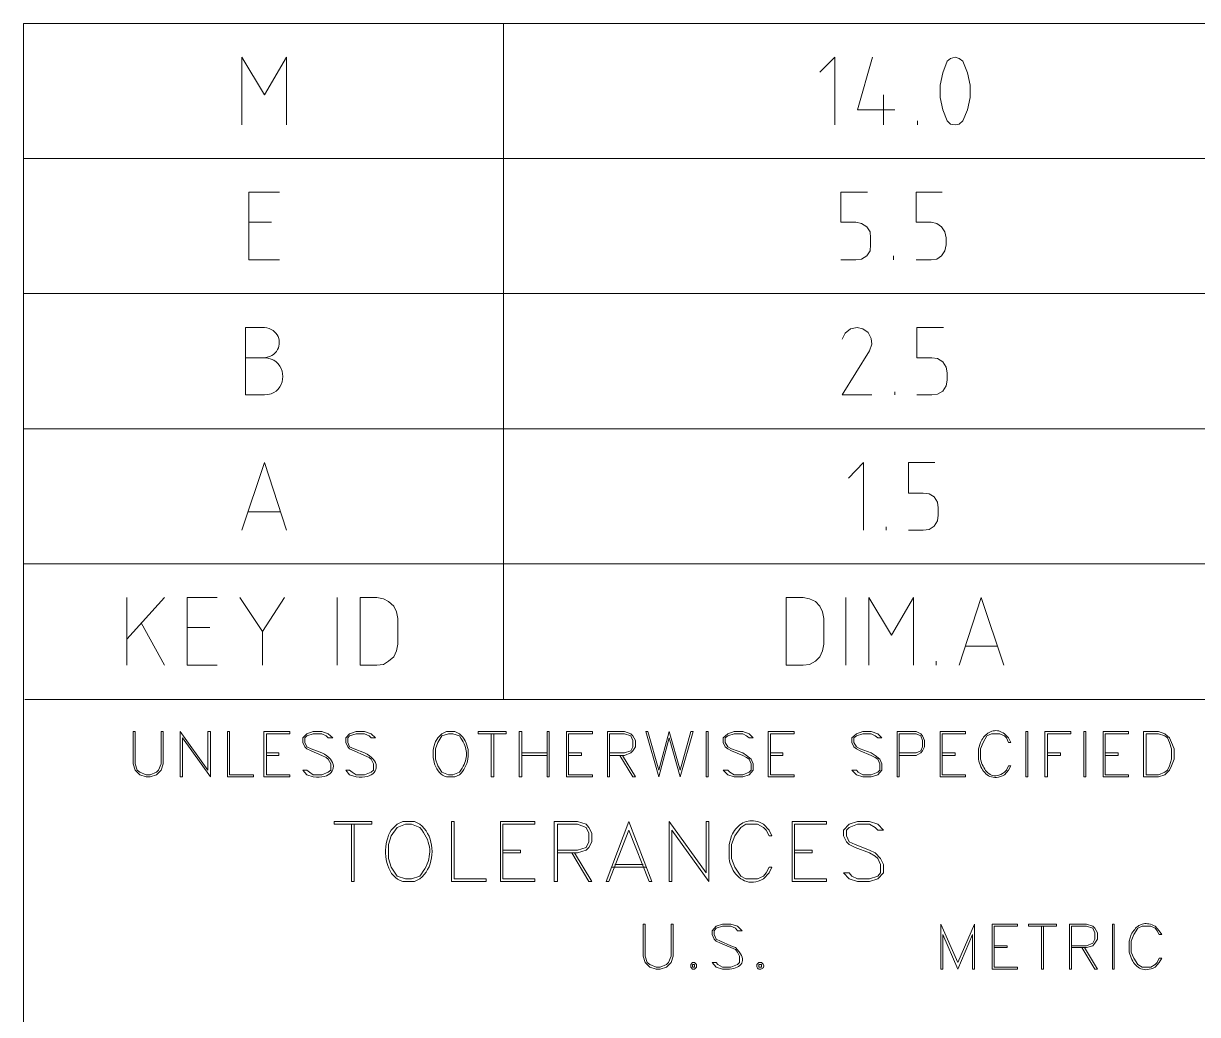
# Model space of a CAD drawing. Header units: inches. Extents: x 0 to 139, y 0 to 117.
# Drawn here: x 64 to 73.77, y 11.14 to 19.39 of the extents above; entities that cross this region are included whole.
import ezdxf

# ---------------------------------------------------------------- set-up
doc = ezdxf.new("R2010")
doc.units = ezdxf.units.IN
doc.header["$MEASUREMENT"] = 0
doc.layers.add('Color-7-Line_Weight-20', color=7, linetype='Continuous', lineweight=20)

msp = doc.modelspace()

# ---------------------------------------------------------------- linework, layer by layer
at = {"layer": 'Color-7-Line_Weight-20', "linetype": 'Continuous'}
for p, q in [((67.9958, 13.7603), (67.9958, 19.3888)), ((71.1588, 18.794), (71.1588, 18.5453)), ((71.44, 18.5453), (71.44, 18.5777)), ((103.1238, 18.2641), (64.0002, 18.2641)), ((66.0656, 17.7343), (65.8764, 17.7343)), ((71.2399, 17.4207), (71.2399, 17.4531)), ((80.9992, 17.1395), (64.0002, 17.1395)), ((71.2507, 16.2961), (71.2507, 16.3231)), ((80.9992, 16.0149), (64.0002, 16.0149)), ((66.1359, 15.3229), (65.871, 15.3229)), ((71.1804, 15.1715), (71.1804, 15.1985)), ((103.1238, 14.8903), (64.0002, 14.8903)), ((64.8599, 14.0468), (64.8599, 14.6092)), ((65.1735, 14.6092), (64.8599, 14.2631)), ((65.9899, 14.328), (66.1737, 14.6092)), ((66.6117, 14.0468), (66.6117, 14.6092)), ((70.8452, 14.0468), (70.8452, 14.6092)), ((64.9788, 14.3983), (65.1735, 14.0468)), ((65.552, 14.3604), (65.3627, 14.3604)), ((72.105, 14.2036), (71.8401, 14.2036)), ((71.5968, 14.0468), (71.5968, 14.0793)), ((103.1238, 13.7603), (64.011, 13.7603)), ((68.1472, 13.3169), (68.3581, 13.3169)), ((68.1472, 13.2953), (68.3581, 13.2953)), ((68.8934, 12.3653), (69.1799, 12.3653)), ((68.9204, 12.387), (69.1583, 12.387))]:
    msp.add_line(p, q, dxfattribs=at)
for points in [[(103.1238, 19.3888), (64.0002, 19.3888), (64.0002, 13.7603), (64.0002, 1.7464)], [(66.19, 18.5453), (66.19, 19.1076), (66.0061, 18.794), (65.8169, 19.1076), (65.8169, 18.5453)], [(70.7533, 18.5453), (70.7533, 19.1076), (70.6289, 18.9832)], [(71.2507, 18.6697), (70.9425, 18.6697), (71.0669, 19.1076)], [(66.1305, 17.983), (65.8764, 17.983), (65.8764, 17.4207), (66.1305, 17.4207)], [(71.0236, 17.983), (70.802, 17.983), (70.802, 17.7343), (70.9263, 17.7343), (70.975, 17.7235), (71.0182, 17.6964), (71.0453, 17.6532), (71.0507, 17.6045), (71.0507, 17.545), (71.0453, 17.4964), (71.0182, 17.4531), (70.975, 17.4261), (70.9263, 17.4207), (70.802, 17.4207)], [(71.6454, 17.983), (71.4291, 17.983), (71.4291, 17.7343), (71.5535, 17.7343), (71.6022, 17.7235), (71.64, 17.6964), (71.667, 17.6532), (71.6779, 17.6045), (71.6779, 17.545), (71.667, 17.4964), (71.64, 17.4531), (71.6022, 17.4261), (71.5535, 17.4207), (71.4291, 17.4207)], [(65.8493, 16.6043), (66.0061, 16.6043), (66.0494, 16.6151), (66.067, 16.6238), (66.0823, 16.6342), (66.0955, 16.6461), (66.1064, 16.6592), (66.1152, 16.6733), (66.1219, 16.6882), (66.1264, 16.7036), (66.1289, 16.7195), (66.1293, 16.7354), (66.1277, 16.7513), (66.1241, 16.7669), (66.1185, 16.782), (66.111, 16.7964), (66.1015, 16.8098), (66.0902, 16.8221), (66.077, 16.833), (66.062, 16.8423), (66.0451, 16.8497), (66.0265, 16.8552), (66.0061, 16.8584), (65.8493, 16.8584), (65.8493, 16.2961), (66.0061, 16.2961), (66.035, 16.2987), (66.0608, 16.3053), (66.0836, 16.3155), (66.1033, 16.3289), (66.12, 16.345), (66.1337, 16.3634), (66.1443, 16.3835), (66.1519, 16.405), (66.1565, 16.4274), (66.158, 16.4502), (66.1565, 16.473), (66.1519, 16.4954), (66.1443, 16.5169), (66.1337, 16.537), (66.12, 16.5554), (66.1033, 16.5714), (66.0836, 16.5848), (66.0608, 16.595), (66.035, 16.6017), (66.0061, 16.6043)], [(71.0615, 16.2961), (70.8128, 16.2961), (71.0399, 16.6637), (71.0615, 16.7178), (71.0561, 16.7665), (71.029, 16.8151), (70.9858, 16.8476), (70.9371, 16.8584), (70.8831, 16.8476), (70.8398, 16.8097), (70.8128, 16.7611)], [(71.6562, 16.8584), (71.4345, 16.8584), (71.4345, 16.6043), (71.5589, 16.6043), (71.6076, 16.5989), (71.6508, 16.5718), (71.6779, 16.5286), (71.6887, 16.4799), (71.6887, 16.4204), (71.6779, 16.3718), (71.6508, 16.3285), (71.6076, 16.3015), (71.5589, 16.2961), (71.4345, 16.2961)], [(66.19, 15.1715), (66.0061, 15.7338), (65.8169, 15.1715)], [(70.9912, 15.1715), (70.9912, 15.7338), (70.8668, 15.604)], [(71.5859, 15.7338), (71.3643, 15.7338), (71.3643, 15.4796), (71.4886, 15.4796), (71.5373, 15.4742), (71.5805, 15.4472), (71.6076, 15.404), (71.613, 15.3553), (71.613, 15.2958), (71.6076, 15.2472), (71.5805, 15.2039), (71.5373, 15.1769), (71.4886, 15.1715), (71.3643, 15.1715)], [(65.6114, 14.6092), (65.3627, 14.6092), (65.3627, 14.0468), (65.6114, 14.0468)], [(65.9899, 14.0468), (65.9899, 14.328), (65.8007, 14.6092)], [(71.4075, 14.0468), (71.4075, 14.6092), (71.2237, 14.2956), (71.0344, 14.6092), (71.0344, 14.0468)], [(72.1591, 14.0468), (71.9698, 14.6092), (71.786, 14.0468)], [(68.8771, 13.2953), (69.0015, 13.2953), (69.0556, 13.3169), (69.0718, 13.3332), (69.0934, 13.3656), (69.0934, 13.4197), (69.0718, 13.4575), (69.0556, 13.4737), (69.0015, 13.4954), (68.8609, 13.4954), (68.8609, 13.1169), (68.8771, 13.1169), (68.8771, 13.4737), (69.0015, 13.4737), (69.0556, 13.4575), (69.0718, 13.4197), (69.0718, 13.3656), (69.0556, 13.3332), (69.0015, 13.3169), (68.8771, 13.3169)], [(71.2886, 13.2953), (71.4291, 13.2953), (71.467, 13.3169), (71.4832, 13.3332), (71.4994, 13.3656), (71.4994, 13.4197), (71.4832, 13.4575), (71.467, 13.4737), (71.4291, 13.4954), (71.2723, 13.4954), (71.2723, 13.1169), (71.2886, 13.1169), (71.2886, 13.4737), (71.4291, 13.4737), (71.467, 13.4575), (71.4832, 13.4197), (71.4832, 13.3656), (71.467, 13.3332), (71.4291, 13.3169), (71.2886, 13.3169)], [(67.9147, 13.4737), (67.9147, 13.1169), (67.8931, 13.1169), (67.8931, 13.4737)], [(66.0223, 13.2953), (66.1251, 13.2953), (66.1251, 13.3169), (66.0223, 13.3169)], [(68.5365, 13.2953), (68.6446, 13.2953), (68.6446, 13.3169), (68.5365, 13.3169)], [(68.9853, 13.2953), (69.0934, 13.1169), (69.0718, 13.1169), (68.9636, 13.2953)], [(70.218, 13.2953), (70.3207, 13.2953), (70.3207, 13.3169), (70.218, 13.3169)], [(71.6454, 13.2953), (71.7535, 13.2953), (71.7535, 13.3169), (71.6454, 13.3169)], [(72.5213, 13.2953), (72.6294, 13.2953), (72.6294, 13.3169), (72.5213, 13.3169)], [(73.0025, 13.2953), (73.1107, 13.2953), (73.1107, 13.3169), (73.0025, 13.3169)], [(66.7523, 12.7222), (66.7523, 12.2464), (66.7306, 12.2464), (66.7306, 12.7222)], [(68.4446, 12.4843), (68.6122, 12.4843), (68.6825, 12.5059), (68.7041, 12.5275), (68.7311, 12.5762), (68.7311, 12.6465), (68.7041, 12.6951), (68.6825, 12.7222), (68.6122, 12.7438), (68.4176, 12.7438), (68.4176, 12.2464), (68.4446, 12.2464), (68.4446, 12.7222), (68.6122, 12.7222), (68.6825, 12.6951), (68.7041, 12.6465), (68.7041, 12.5762), (68.6825, 12.5275), (68.6122, 12.5059), (68.4446, 12.5059)], [(67.9904, 12.4843), (68.1364, 12.4843), (68.1364, 12.5059), (67.9904, 12.5059)], [(68.5852, 12.4843), (68.7311, 12.2464), (68.7041, 12.2464), (68.5635, 12.4843)], [(70.4181, 12.4843), (70.5641, 12.4843), (70.5641, 12.5059), (70.4181, 12.5059)], [(72.4889, 11.8733), (72.4889, 11.5165), (72.4727, 11.5165), (72.4727, 11.8733)], [(72.7214, 11.6949), (72.8457, 11.6949), (72.8998, 11.7111), (72.916, 11.7327), (72.9376, 11.7652), (72.9376, 11.8192), (72.916, 11.8571), (72.8998, 11.8733), (72.8457, 11.8895), (72.7051, 11.8895), (72.7051, 11.5165), (72.7214, 11.5165), (72.7214, 11.8733), (72.8457, 11.8733), (72.8998, 11.8571), (72.916, 11.8192), (72.916, 11.7652), (72.8998, 11.7327), (72.8457, 11.7111), (72.7214, 11.7111)], [(72.078, 11.6949), (72.1861, 11.6949), (72.1861, 11.7111), (72.078, 11.7111)], [(72.8295, 11.6949), (72.9376, 11.5165), (72.916, 11.5165), (72.8079, 11.6949)]]:
    msp.add_lwpolyline(points, dxfattribs=at)
for points in [[(71.6292, 18.8751), (71.6292, 18.7724), (71.6508, 18.6697), (71.6887, 18.5777), (71.7157, 18.5507), (71.7535, 18.5453), (71.786, 18.5507), (71.8184, 18.5777), (71.8563, 18.6697), (71.8779, 18.7724), (71.8779, 18.8751), (71.8563, 18.9778), (71.8184, 19.0752), (71.786, 19.0968), (71.7535, 19.1076), (71.7157, 19.0968), (71.6887, 19.0752), (71.6508, 18.9778)], [(66.8009, 14.0468), (66.9415, 14.0468), (66.9956, 14.0523), (67.0388, 14.0793), (67.0821, 14.1171), (67.1037, 14.1658), (67.1145, 14.2199), (67.1145, 14.4361), (67.1037, 14.4902), (67.0821, 14.5389), (67.0388, 14.5767), (66.9956, 14.5983), (66.9415, 14.6092), (66.8009, 14.6092)], [(70.3478, 14.0468), (70.4884, 14.0468), (70.5424, 14.0523), (70.5911, 14.0793), (70.6289, 14.1171), (70.6506, 14.1658), (70.6614, 14.2199), (70.6614, 14.4361), (70.6506, 14.4902), (70.6289, 14.5389), (70.5911, 14.5767), (70.5424, 14.5983), (70.4884, 14.6092), (70.3478, 14.6092)], [(64.914, 13.225), (64.9302, 13.1709), (64.968, 13.1331), (65.0221, 13.1169), (65.0545, 13.1169), (65.1086, 13.1331), (65.1464, 13.1709), (65.1627, 13.225), (65.1627, 13.4954), (65.1464, 13.4954), (65.1464, 13.225), (65.1248, 13.1709), (65.1086, 13.1547), (65.0545, 13.1331), (65.0221, 13.1331), (64.968, 13.1547), (64.9464, 13.1709), (64.9302, 13.225), (64.9302, 13.4954), (64.914, 13.4954)], [(65.3032, 13.1169), (65.3249, 13.1169), (65.3249, 13.4413), (65.5574, 13.1169), (65.5574, 13.4954), (65.5357, 13.4954), (65.5357, 13.1709), (65.3032, 13.4954)], [(65.6979, 13.1169), (65.6979, 13.4954), (65.7142, 13.4954), (65.7142, 13.1331), (65.9142, 13.1331), (65.9142, 13.1169)], [(66.0007, 13.1169), (66.217, 13.1169), (66.217, 13.1331), (66.0223, 13.1331), (66.0223, 13.4737), (66.217, 13.4737), (66.217, 13.4954), (66.0007, 13.4954)], [(66.3251, 13.4413), (66.3251, 13.4034), (66.3413, 13.3656), (66.3576, 13.3494), (66.3954, 13.3332), (66.4819, 13.2953), (66.5198, 13.2791), (66.536, 13.2629), (66.5576, 13.225), (66.5576, 13.1709), (66.536, 13.1547), (66.4819, 13.1331), (66.4116, 13.1331), (66.3792, 13.1547), (66.3576, 13.1709), (66.3251, 13.1709), (66.3576, 13.1331), (66.4116, 13.1169), (66.4376, 13.1141), (66.4616, 13.1138), (66.4836, 13.1158), (66.5035, 13.1199), (66.5212, 13.1259), (66.5367, 13.1337), (66.5499, 13.143), (66.5608, 13.1537), (66.5692, 13.1654), (66.5751, 13.1782), (66.5784, 13.1918), (66.5791, 13.2059), (66.5771, 13.2204), (66.5724, 13.2351), (66.5648, 13.2498), (66.5543, 13.2644), (66.5408, 13.2785), (66.5243, 13.2922), (66.5047, 13.305), (66.4819, 13.3169), (66.3954, 13.3494), (66.3576, 13.3656), (66.3413, 13.4034), (66.3413, 13.4413), (66.3576, 13.4575), (66.4116, 13.4737), (66.4819, 13.4737), (66.5198, 13.4575), (66.536, 13.4413), (66.5738, 13.4413), (66.536, 13.4737), (66.4819, 13.4954), (66.4116, 13.4954), (66.3576, 13.4737)], [(66.682, 13.4413), (66.682, 13.4034), (66.6982, 13.3656), (66.7144, 13.3494), (66.7523, 13.3332), (66.8388, 13.2953), (66.8766, 13.2791), (66.8928, 13.2629), (66.9145, 13.225), (66.9145, 13.1709), (66.8928, 13.1547), (66.8388, 13.1331), (66.7685, 13.1331), (66.736, 13.1547), (66.7144, 13.1709), (66.682, 13.1709), (66.7144, 13.1331), (66.7685, 13.1169), (66.7945, 13.1141), (66.8185, 13.1138), (66.8405, 13.1158), (66.8604, 13.1199), (66.8781, 13.1259), (66.8936, 13.1337), (66.9068, 13.143), (66.9176, 13.1537), (66.926, 13.1654), (66.9319, 13.1782), (66.9353, 13.1918), (66.936, 13.2059), (66.934, 13.2204), (66.9292, 13.2351), (66.9216, 13.2498), (66.9111, 13.2644), (66.8977, 13.2785), (66.8812, 13.2922), (66.8615, 13.305), (66.8388, 13.3169), (66.7523, 13.3494), (66.7144, 13.3656), (66.6982, 13.4034), (66.6982, 13.4413), (66.7144, 13.4575), (66.7685, 13.4737), (66.8388, 13.4737), (66.8766, 13.4575), (66.8928, 13.4413), (66.9307, 13.4413), (66.8928, 13.4737), (66.8388, 13.4954), (66.7685, 13.4954), (66.7144, 13.4737)], [(67.4091, 13.3165), (67.4093, 13.2963), (67.4109, 13.2762), (67.414, 13.2563), (67.4184, 13.2368), (67.4243, 13.218), (67.4316, 13.2001), (67.4402, 13.1833), (67.4502, 13.1678), (67.4615, 13.1537), (67.4742, 13.1414), (67.4882, 13.131), (67.5035, 13.1228), (67.52, 13.1169), (67.5903, 13.1169), (67.6282, 13.1331), (67.6418, 13.1464), (67.654, 13.161), (67.665, 13.1766), (67.6745, 13.1932), (67.6827, 13.2106), (67.6895, 13.2286), (67.6948, 13.2472), (67.6987, 13.2662), (67.7012, 13.2854), (67.7022, 13.3047), (67.7017, 13.324), (67.6998, 13.3432), (67.6963, 13.362), (67.6913, 13.3804), (67.6847, 13.3982), (67.6766, 13.4153), (67.6669, 13.4315), (67.6556, 13.4468), (67.6427, 13.4609), (67.6282, 13.4737), (67.5903, 13.4954), (67.52, 13.4954), (67.4822, 13.4737), (67.4497, 13.4413), (67.4393, 13.4267), (67.4305, 13.4107), (67.4232, 13.3935), (67.4174, 13.3752), (67.4132, 13.3562), (67.4104, 13.3366)], [(68.0175, 13.4954), (68.0175, 13.4737), (67.785, 13.4737), (67.785, 13.4954)], [(68.1256, 13.1169), (68.1472, 13.1169), (68.1472, 13.4954), (68.1256, 13.4954)], [(68.3581, 13.1169), (68.3743, 13.1169), (68.3743, 13.4954), (68.3581, 13.4954)], [(68.5203, 13.1169), (68.7366, 13.1169), (68.7366, 13.1331), (68.5365, 13.1331), (68.5365, 13.4737), (68.7366, 13.4737), (68.7366, 13.4954), (68.5203, 13.4954)], [(69.1799, 13.4954), (69.1961, 13.4954), (69.2881, 13.1709), (69.3746, 13.4954), (69.4665, 13.1709), (69.553, 13.4954), (69.5746, 13.4954), (69.4665, 13.1169), (69.3746, 13.4413), (69.2881, 13.1169)], [(69.6827, 13.1169), (69.699, 13.1169), (69.699, 13.4954), (69.6827, 13.4954)], [(69.8233, 13.4413), (69.8233, 13.4034), (69.8395, 13.3656), (69.8612, 13.3494), (69.8936, 13.3332), (69.9855, 13.2953), (70.018, 13.2791), (70.0396, 13.2629), (70.0558, 13.225), (70.0558, 13.1709), (70.0396, 13.1547), (69.9855, 13.1331), (69.9152, 13.1331), (69.8774, 13.1547), (69.8612, 13.1709), (69.8233, 13.1709), (69.8612, 13.1331), (69.9152, 13.1169), (69.9855, 13.1169), (70.0396, 13.1331), (70.072, 13.1709), (70.072, 13.225), (70.0558, 13.2629), (70.018, 13.2953), (69.9855, 13.3169), (69.8936, 13.3494), (69.8612, 13.3656), (69.8395, 13.4034), (69.8395, 13.4413), (69.8612, 13.4575), (69.9152, 13.4737), (69.9855, 13.4737), (70.018, 13.4575), (70.0396, 13.4413), (70.072, 13.4413), (70.0396, 13.4737), (69.9855, 13.4954), (69.9152, 13.4954), (69.8612, 13.4737)], [(70.1964, 13.1169), (70.4127, 13.1169), (70.4127, 13.1331), (70.218, 13.1331), (70.218, 13.4737), (70.4127, 13.4737), (70.4127, 13.4954), (70.1964, 13.4954)], [(70.8939, 13.4413), (70.8939, 13.4034), (70.9101, 13.3656), (70.9317, 13.3494), (70.9642, 13.3332), (71.0561, 13.2953), (71.0885, 13.2791), (71.1101, 13.2629), (71.1264, 13.225), (71.1264, 13.1709), (71.1101, 13.1547), (71.0561, 13.1331), (70.9858, 13.1331), (70.9479, 13.1547), (70.9317, 13.1709), (70.8939, 13.1709), (70.9317, 13.1331), (70.9858, 13.1169), (71.0561, 13.1169), (71.1101, 13.1331), (71.1426, 13.1709), (71.1426, 13.225), (71.1264, 13.2629), (71.0885, 13.2953), (71.0561, 13.3169), (70.9642, 13.3494), (70.9317, 13.3656), (70.9101, 13.4034), (70.9101, 13.4413), (70.9317, 13.4575), (70.9858, 13.4737), (71.0561, 13.4737), (71.0885, 13.4575), (71.1101, 13.4413), (71.1426, 13.4413), (71.1101, 13.4737), (71.0561, 13.4954), (70.9858, 13.4954), (70.9317, 13.4737)], [(71.6292, 13.1169), (71.8401, 13.1169), (71.8401, 13.1331), (71.6454, 13.1331), (71.6454, 13.4737), (71.8401, 13.4737), (71.8401, 13.4954), (71.6292, 13.4954)], [(71.9482, 13.3494), (71.9482, 13.2629), (71.952, 13.2466), (71.9566, 13.2308), (71.962, 13.2156), (71.9681, 13.2011), (71.975, 13.1874), (71.9826, 13.1745), (71.991, 13.1626), (72.0001, 13.1517), (72.01, 13.1419), (72.0205, 13.1333), (72.0318, 13.126), (72.0438, 13.1201), (72.0565, 13.1157), (72.0699, 13.1128), (72.084, 13.1116), (72.0988, 13.1121), (72.1142, 13.1144), (72.1303, 13.1186), (72.1471, 13.1248), (72.1645, 13.1331), (72.1969, 13.1709), (72.2185, 13.2088), (72.1969, 13.2088), (72.1807, 13.1709), (72.1645, 13.1547), (72.1485, 13.1447), (72.1332, 13.1369), (72.1185, 13.1312), (72.1046, 13.1277), (72.0913, 13.1261), (72.0787, 13.1263), (72.0667, 13.1283), (72.0553, 13.1319), (72.0445, 13.137), (72.0344, 13.1435), (72.0249, 13.1513), (72.0159, 13.1604), (72.0075, 13.1705), (71.9997, 13.1816), (71.9925, 13.1936), (71.9858, 13.2064), (71.9797, 13.2198), (71.9741, 13.2337), (71.969, 13.2481), (71.9644, 13.2629), (71.9644, 13.3494), (71.986, 13.4034), (72.0185, 13.4575), (72.0563, 13.4737), (72.1266, 13.4737), (72.1645, 13.4575), (72.1807, 13.4413), (72.1969, 13.4034), (72.2185, 13.4034), (72.1969, 13.4413), (72.1645, 13.4737), (72.1527, 13.4824), (72.1409, 13.4894), (72.129, 13.4947), (72.1171, 13.4984), (72.1051, 13.5006), (72.0933, 13.5014), (72.0816, 13.5008), (72.0701, 13.4989), (72.0588, 13.4959), (72.0478, 13.4917), (72.0371, 13.4864), (72.0268, 13.4802), (72.017, 13.473), (72.0076, 13.465), (71.9988, 13.4562), (71.9905, 13.4467), (71.9829, 13.4367), (71.976, 13.426), (71.9698, 13.4149), (71.9644, 13.4034)], [(72.3429, 13.1169), (72.3591, 13.1169), (72.3591, 13.4954), (72.3429, 13.4954)], [(72.4997, 13.1169), (72.5213, 13.1169), (72.5213, 13.4737), (72.716, 13.4737), (72.716, 13.4954), (72.4997, 13.4954)], [(72.8241, 13.1169), (72.8403, 13.1169), (72.8403, 13.4954), (72.8241, 13.4954)], [(72.9863, 13.1169), (73.1972, 13.1169), (73.1972, 13.1331), (73.0025, 13.1331), (73.0025, 13.4737), (73.1972, 13.4737), (73.1972, 13.4954), (72.9863, 13.4954)], [(73.3215, 13.1169), (73.4459, 13.1169), (73.4999, 13.1331), (73.5378, 13.1709), (73.554, 13.2088), (73.5756, 13.2629), (73.5756, 13.3494), (73.554, 13.4034), (73.5378, 13.4413), (73.4999, 13.4737), (73.4459, 13.4954), (73.3215, 13.4954)], [(67.4281, 13.3494), (67.4281, 13.2629), (67.4497, 13.2088), (67.4822, 13.1547), (67.5363, 13.1331), (67.5741, 13.1331), (67.6282, 13.1547), (67.6395, 13.1723), (67.6497, 13.189), (67.6587, 13.2051), (67.6665, 13.2207), (67.6731, 13.2357), (67.6785, 13.2503), (67.6827, 13.2645), (67.6856, 13.2785), (67.6874, 13.2924), (67.688, 13.3061), (67.6874, 13.3199), (67.6856, 13.3337), (67.6827, 13.3477), (67.6785, 13.362), (67.6731, 13.3766), (67.6665, 13.3916), (67.6587, 13.4071), (67.6497, 13.4232), (67.6395, 13.44), (67.6282, 13.4575), (67.5741, 13.4737), (67.5363, 13.4737), (67.4822, 13.4575), (67.4497, 13.4034)], [(73.3431, 13.1331), (73.4459, 13.1331), (73.4999, 13.1547), (73.5216, 13.1709), (73.5378, 13.2088), (73.554, 13.2629), (73.554, 13.3494), (73.5378, 13.4034), (73.5216, 13.4413), (73.4999, 13.4575), (73.4459, 13.4737), (73.3431, 13.4737)], [(66.8982, 12.7438), (66.8982, 12.7222), (66.5847, 12.7222), (66.5847, 12.7438)], [(67.0141, 12.4806), (67.0158, 12.4543), (67.0193, 12.4284), (67.0245, 12.4031), (67.0316, 12.3786), (67.0405, 12.3554), (67.0514, 12.3335), (67.0641, 12.3133), (67.0788, 12.295), (67.0955, 12.279), (67.1142, 12.2653), (67.135, 12.2544), (67.1578, 12.2464), (67.2551, 12.2464), (67.2984, 12.268), (67.3178, 12.2841), (67.3352, 12.3023), (67.3506, 12.3223), (67.3639, 12.344), (67.3751, 12.367), (67.3844, 12.3913), (67.3915, 12.4164), (67.3966, 12.4422), (67.3997, 12.4686), (67.4007, 12.4951), (67.3997, 12.5216), (67.3966, 12.548), (67.3915, 12.5738), (67.3844, 12.5989), (67.3751, 12.6232), (67.3639, 12.6462), (67.3506, 12.6679), (67.3352, 12.6879), (67.3178, 12.7061), (67.2984, 12.7222), (67.2551, 12.7438), (67.1578, 12.7438), (67.1091, 12.7222), (67.0605, 12.6735), (67.0491, 12.6535), (67.0393, 12.6318), (67.0311, 12.6087), (67.0244, 12.5844), (67.0193, 12.5592), (67.0159, 12.5333), (67.0142, 12.507)], [(67.0388, 12.5546), (67.0388, 12.4356), (67.0605, 12.3653), (67.1091, 12.2896), (67.1794, 12.268), (67.2281, 12.268), (67.2984, 12.2896), (67.3136, 12.3102), (67.3274, 12.3308), (67.3396, 12.3512), (67.3503, 12.3716), (67.3595, 12.3919), (67.367, 12.4122), (67.373, 12.4324), (67.3774, 12.4526), (67.3801, 12.4728), (67.3812, 12.4929), (67.3807, 12.5131), (67.3785, 12.5332), (67.3745, 12.5534), (67.3689, 12.5735), (67.3616, 12.5937), (67.3525, 12.6139), (67.3416, 12.6341), (67.329, 12.6544), (67.3146, 12.6748), (67.2984, 12.6951), (67.2281, 12.7222), (67.1794, 12.7222), (67.1091, 12.6951), (67.0605, 12.6249)], [(67.5633, 12.2464), (67.5633, 12.7438), (67.5849, 12.7438), (67.5849, 12.268), (67.8498, 12.268), (67.8498, 12.2464)], [(67.9688, 12.2464), (68.2554, 12.2464), (68.2554, 12.268), (67.9904, 12.268), (67.9904, 12.7222), (68.2554, 12.7222), (68.2554, 12.7438), (67.9688, 12.7438)], [(68.8501, 12.2464), (68.8717, 12.2464), (69.0393, 12.6735), (69.2069, 12.2464), (69.2286, 12.2464), (69.0393, 12.7438)], [(69.3746, 12.2464), (69.3962, 12.2464), (69.3962, 12.6735), (69.7044, 12.2464), (69.7044, 12.7438), (69.6827, 12.7438), (69.6827, 12.3167), (69.3746, 12.7438)], [(69.872, 12.5546), (69.872, 12.4356), (69.8765, 12.4148), (69.8823, 12.3945), (69.8893, 12.375), (69.8976, 12.3562), (69.907, 12.3383), (69.9175, 12.3215), (69.9292, 12.3059), (69.9418, 12.2917), (69.9555, 12.2788), (69.9701, 12.2675), (69.9856, 12.2579), (70.002, 12.2501), (70.0191, 12.2442), (70.0371, 12.2404), (70.0558, 12.2388), (70.0751, 12.2395), (70.0951, 12.2427), (70.1157, 12.2484), (70.1369, 12.2568), (70.1585, 12.268), (70.2072, 12.3167), (70.2288, 12.3653), (70.2072, 12.3653), (70.1802, 12.3167), (70.1585, 12.2896), (70.1099, 12.268), (70.0126, 12.268), (69.9693, 12.2896), (69.9206, 12.3653), (69.8936, 12.4356), (69.8936, 12.5546), (69.9206, 12.6249), (69.9693, 12.6951), (70.0126, 12.7222), (70.1099, 12.7222), (70.1585, 12.6951), (70.1802, 12.6735), (70.2072, 12.6249), (70.2288, 12.6249), (70.2072, 12.6735), (70.1585, 12.7222), (70.1418, 12.7312), (70.1252, 12.7385), (70.1088, 12.7441), (70.0925, 12.7481), (70.0765, 12.7505), (70.0608, 12.7513), (70.0455, 12.7506), (70.0305, 12.7484), (70.0159, 12.7448), (70.0017, 12.7398), (69.9881, 12.7335), (69.9749, 12.726), (69.9623, 12.7172), (69.9504, 12.7072), (69.9391, 12.696), (69.9284, 12.6838), (69.9185, 12.6705), (69.9094, 12.6562), (69.9011, 12.641), (69.8936, 12.6249)], [(70.3964, 12.2464), (70.683, 12.2464), (70.683, 12.268), (70.4181, 12.268), (70.4181, 12.7222), (70.683, 12.7222), (70.683, 12.7438), (70.3964, 12.7438)], [(70.8236, 12.6735), (70.8236, 12.6249), (70.8506, 12.5762), (70.8722, 12.5546), (70.9209, 12.5275), (71.0399, 12.4843), (71.0885, 12.4573), (71.1101, 12.4356), (71.1318, 12.387), (71.1318, 12.3167), (71.1101, 12.2896), (71.0399, 12.268), (70.9425, 12.268), (70.8939, 12.2896), (70.8722, 12.3167), (70.8236, 12.3167), (70.8722, 12.268), (70.9425, 12.2464), (71.0399, 12.2464), (71.1101, 12.268), (71.1588, 12.3167), (71.1588, 12.387), (71.1318, 12.4356), (71.0885, 12.4843), (71.0399, 12.5059), (70.9209, 12.5546), (70.8722, 12.5762), (70.8506, 12.6249), (70.8506, 12.6735), (70.8722, 12.6951), (70.9425, 12.7222), (71.0399, 12.7222), (71.0885, 12.6951), (71.1101, 12.6735), (71.1588, 12.6735), (71.1101, 12.7222), (71.0399, 12.7438), (70.9425, 12.7438), (70.8722, 12.7222)], [(69.1583, 11.6246), (69.1745, 11.5705), (69.2124, 11.5327), (69.2664, 11.5165), (69.2989, 11.5165), (69.3529, 11.5327), (69.3908, 11.5705), (69.407, 11.6246), (69.407, 11.8895), (69.3908, 11.8895), (69.3908, 11.6246), (69.3692, 11.5705), (69.3529, 11.5543), (69.2989, 11.5327), (69.2664, 11.5327), (69.2124, 11.5543), (69.1907, 11.5705), (69.1745, 11.6246), (69.1745, 11.8895), (69.1583, 11.8895)], [(69.7314, 11.8355), (69.7314, 11.803), (69.7476, 11.7652), (69.7638, 11.749), (69.8017, 11.7327), (69.8882, 11.6949), (69.926, 11.6787), (69.9423, 11.657), (69.9585, 11.6246), (69.9585, 11.5705), (69.9423, 11.5543), (69.8882, 11.5327), (69.8179, 11.5327), (69.7801, 11.5543), (69.7638, 11.5705), (69.7314, 11.5705), (69.7638, 11.5327), (69.8179, 11.5165), (69.8382, 11.5148), (69.8578, 11.5144), (69.8765, 11.5154), (69.8942, 11.5176), (69.9107, 11.521), (69.926, 11.5256), (69.9398, 11.5314), (69.952, 11.5383), (69.9626, 11.5463), (69.9713, 11.5553), (69.978, 11.5653), (69.9826, 11.5763), (69.9849, 11.5882), (69.9848, 11.601), (69.9822, 11.6147), (69.9769, 11.6292), (69.9687, 11.6445), (69.9577, 11.6606), (69.9435, 11.6774), (69.926, 11.6949), (69.8882, 11.7111), (69.8017, 11.749), (69.7638, 11.7652), (69.7476, 11.803), (69.7476, 11.8355), (69.7638, 11.8571), (69.8179, 11.8733), (69.8882, 11.8733), (69.926, 11.8571), (69.9423, 11.8355), (69.9801, 11.8355), (69.9423, 11.8733), (69.8882, 11.8895), (69.8179, 11.8895), (69.7638, 11.8733)], [(71.6346, 11.5165), (71.6508, 11.5165), (71.6508, 11.803), (71.7752, 11.5165), (71.8995, 11.803), (71.8995, 11.5165), (71.9158, 11.5165), (71.9158, 11.8895), (71.7752, 11.5705), (71.6346, 11.8895)], [(72.0617, 11.5165), (72.2726, 11.5165), (72.2726, 11.5327), (72.078, 11.5327), (72.078, 11.8733), (72.2726, 11.8733), (72.2726, 11.8895), (72.0617, 11.8895)], [(72.597, 11.8895), (72.597, 11.8733), (72.3645, 11.8733), (72.3645, 11.8895)], [(73.062, 11.5165), (73.0782, 11.5165), (73.0782, 11.8895), (73.062, 11.8895)], [(73.2026, 11.749), (73.2026, 11.657), (73.207, 11.6411), (73.2121, 11.6257), (73.2178, 11.6109), (73.2243, 11.5968), (73.2314, 11.5835), (73.2391, 11.5711), (73.2475, 11.5595), (73.2566, 11.5491), (73.2664, 11.5397), (73.2769, 11.5315), (73.288, 11.5245), (73.2998, 11.519), (73.3123, 11.5148), (73.3255, 11.5122), (73.3393, 11.5111), (73.3538, 11.5118), (73.3691, 11.5142), (73.385, 11.5184), (73.4016, 11.5245), (73.4188, 11.5327), (73.4513, 11.5705), (73.4729, 11.6084), (73.4513, 11.6084), (73.4351, 11.5705), (73.4188, 11.5543), (73.381, 11.5327), (73.3107, 11.5327), (73.2729, 11.5543), (73.2404, 11.6084), (73.2188, 11.657), (73.2188, 11.749), (73.2404, 11.803), (73.2729, 11.8571), (73.3107, 11.8733), (73.381, 11.8733), (73.4188, 11.8571), (73.4351, 11.8355), (73.4513, 11.803), (73.4729, 11.803), (73.4513, 11.8355), (73.4188, 11.8733), (73.4053, 11.8799), (73.3922, 11.8852), (73.3794, 11.8894), (73.3671, 11.8924), (73.3552, 11.8943), (73.3436, 11.895), (73.3324, 11.8947), (73.3216, 11.8933), (73.3112, 11.8909), (73.3011, 11.8875), (73.2914, 11.8831), (73.2821, 11.8777), (73.273, 11.8714), (73.2643, 11.8642), (73.256, 11.856), (73.2479, 11.8471), (73.2402, 11.8373), (73.2328, 11.8266), (73.2256, 11.8152), (73.2188, 11.803)], [(69.553, 11.5543), (69.553, 11.5327), (69.5692, 11.5165), (69.5854, 11.5165), (69.6016, 11.5327), (69.6016, 11.5543), (69.5854, 11.5705), (69.5692, 11.5705)], [(69.5692, 11.5327), (69.5854, 11.5327), (69.5854, 11.5543), (69.5692, 11.5543)], [(70.1036, 11.5439), (70.1044, 11.5353), (70.1065, 11.5283), (70.1099, 11.5228), (70.1142, 11.5188), (70.1193, 11.5162), (70.1249, 11.5149), (70.1307, 11.5147), (70.1367, 11.5156), (70.1425, 11.5175), (70.1479, 11.5203), (70.1527, 11.5239), (70.1566, 11.5283), (70.1595, 11.5332), (70.1612, 11.5387), (70.1613, 11.5446), (70.1597, 11.5508), (70.1562, 11.5573), (70.1504, 11.5639), (70.1423, 11.5705), (70.1207, 11.5705), (70.1045, 11.5543)], [(70.1207, 11.5327), (70.1423, 11.5327), (70.1423, 11.5543), (70.1207, 11.5543)]]:
    msp.add_lwpolyline(points, close=True, dxfattribs=at)

doc.saveas('drawing.dxf')
